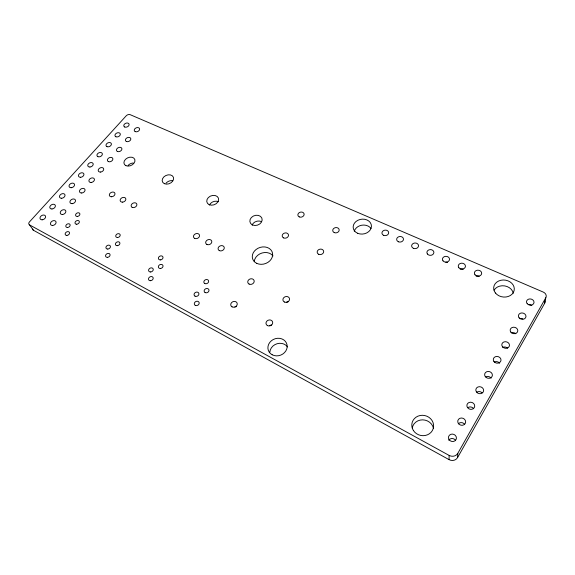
<?xml version="1.0" encoding="UTF-8"?>
<svg xmlns="http://www.w3.org/2000/svg" width="575" height="575" viewBox="0 0 575 575"><rect width="100%" height="100%" fill="white"/><g stroke="black" fill="none" stroke-linecap="round" stroke-linejoin="round"><path stroke-width="0.86" d="M449.039 459.633L449.154 455.429L29.533 224.882A2.753 1.969 -31.1 0 1 29.476 221.907L126.212 115.805A3.019 2.099 -22.9 0 1 130.288 114.72L543.253 292.078A5.103 4.147 10.4 0 1 545.804 297.749L544.582 303.428L457.585 457.571A6.397 5.894 23.7 0 1 449.039 459.633L33.436 230.252L29.533 224.882M457.585 457.571L457.808 453.337L545.804 297.749M457.808 453.337A6.476 5.951 22.7 0 1 449.154 455.429M33.436 230.252A2.731 1.962 -31.2 0 1 32.667 229.094M502.723 347.437A3.817 3.263 12.5 0 1 507.574 348.127M544.805 300.524A5.046 4.118 10.7 0 1 544.582 303.428M254.251 261.417A10.264 8.474 -18.4 0 1 262.063 252.993A10.264 8.474 -18.4 0 1 272.996 255.911M354.286 231.243A9.085 7.403 -8.2 0 1 361.797 225.206A9.085 7.403 -8.2 0 1 370.976 228.447M494.083 290.145A10.221 8.445 7.6 0 1 504.699 285.904A10.221 8.445 7.6 0 1 513.303 293.236M269.84 352.058A9.674 8.596 -20.8 0 1 277.136 343.713A9.674 8.596 -20.8 0 1 287.514 346.912M412.253 428.052A10.832 10.055 14.5 0 1 422.632 419.851A10.832 10.055 14.5 0 1 433.471 428.246M448.795 440.285A3.982 3.651 21 0 1 455.601 440.371M458.311 423.847A3.953 3.579 18.8 0 1 464.715 424.408M468.287 407.402A3.924 3.515 17 0 1 473.663 408.717M477.113 392.028A3.896 3.45 15.6 0 1 482.051 392.811M485.796 376.912A3.867 3.385 14.4 0 1 491.122 378.142M494.327 362.049A3.845 3.321 13.4 0 1 499.625 363.242M511.534 332.824A3.795 3.198 11.8 0 1 515.797 333.73M519.649 318.687A3.773 3.141 11.1 0 1 522.819 318.866M528.878 304.57A3.745 3.083 10.5 0 1 531.846 305.627M445.769 262.15A3.515 2.904 0.9 0 1 447.537 262.488M460.223 269.201A3.565 2.947 2.7 0 1 463.234 269.33M476.165 276.165A3.615 2.983 4.5 0 1 479.212 276.309M128.103 165.463A5.736 4.169 -24.4 0 1 133.249 162.984M166.038 183.173A5.879 4.413 -22.9 0 1 172.716 180.694M209.444 205.031A6.052 4.701 -20.7 0 1 218.414 201.688M252.116 225.005A6.224 4.981 -18 0 1 261.338 221.555M234.866 307.043A3.313 2.81 -23.5 0 1 236.519 306.626M269.776 325.5A3.385 2.947 -20.5 0 1 271.465 325.069M286.436 302.256A3.342 2.868 -17.3 0 1 288.111 301.832M256.723 263.343A10.372 8.517 -18.4 0 0 272.643 255.221A10.372 8.517 -18.4 0 0 258.031 248.256A10.372 8.517 -18.4 0 0 256.723 263.343M357.664 233.285A9.178 7.446 -8.3 0 0 371.443 226.212A9.178 7.446 -8.3 0 0 357.779 220.333A9.178 7.446 -8.3 0 0 357.664 233.285M495.492 293.049A10.343 8.51 7.2 0 0 513.303 292.574A10.343 8.51 7.2 0 0 503.147 280.003A10.343 8.51 7.2 0 0 495.492 293.049M272.183 354.768A9.789 8.661 -20.8 0 0 287.169 346.912A9.789 8.661 -20.8 0 0 273.254 339.516A9.789 8.661 -20.8 0 0 272.183 354.768M413.418 430.546A10.961 10.156 13.6 0 0 432.321 430.625A10.961 10.156 13.6 0 0 422.366 415.287A10.961 10.156 13.6 0 0 413.418 430.546M77.28 216.437A2.3 1.682 -28.9 0 0 79.796 213.591A2.3 1.682 -28.9 0 0 76.123 213.763A2.3 1.682 -28.9 0 0 77.28 216.437M76.719 224.228A2.314 1.703 -29.3 0 0 79.249 221.346A2.314 1.703 -29.3 0 0 75.555 221.512A2.314 1.703 -29.3 0 0 76.719 224.228M67.498 227.492A2.322 1.703 -29.8 0 0 70.049 224.609A2.322 1.703 -29.8 0 0 66.355 224.768A2.322 1.703 -29.8 0 0 67.498 227.492M66.865 235.412A2.336 1.725 -30.3 0 0 69.431 232.487A2.336 1.725 -30.3 0 0 65.715 232.638A2.336 1.725 -30.3 0 0 66.865 235.412M117.552 237.511A2.357 1.79 -28 0 0 120.074 234.542A2.357 1.79 -28 0 0 116.251 234.693A2.357 1.79 -28 0 0 117.552 237.511M117.25 245.683A2.379 1.818 -28.5 0 0 119.787 242.679A2.379 1.818 -28.5 0 0 115.934 242.822A2.379 1.818 -28.5 0 0 117.25 245.683M107.755 249.054A2.379 1.811 -29.1 0 0 110.314 246.035A2.379 1.811 -29.1 0 0 106.468 246.179A2.379 1.811 -29.1 0 0 107.755 249.054M107.381 257.363A2.401 1.84 -29.6 0 0 109.954 254.315A2.401 1.84 -29.6 0 0 106.087 254.452A2.401 1.84 -29.6 0 0 107.381 257.363M160.346 259.907A2.422 1.912 -26.7 0 0 162.862 256.802A2.422 1.912 -26.7 0 0 158.88 256.939A2.422 1.912 -26.7 0 0 160.346 259.907M160.339 268.496A2.444 1.941 -27.2 0 0 162.876 265.348A2.444 1.941 -27.2 0 0 158.858 265.478A2.444 1.941 -27.2 0 0 160.339 268.496M150.557 271.975A2.444 1.941 -28 0 0 153.108 268.82A2.444 1.941 -28 0 0 149.097 268.942A2.444 1.941 -28 0 0 150.557 271.975M150.478 280.708A2.465 1.962 -28.6 0 0 153.043 277.517A2.465 1.962 -28.6 0 0 149.011 277.639A2.465 1.962 -28.6 0 0 150.478 280.708M204.793 283.518A2.494 2.048 -24.7 0 0 208.646 281.577A2.494 2.048 -24.7 0 0 205.289 279.831A2.494 2.048 -24.7 0 0 204.793 283.518M205.11 292.56A2.508 2.077 -25.2 0 0 208.991 290.598A2.508 2.077 -25.2 0 0 205.606 288.815A2.508 2.077 -25.2 0 0 205.11 292.56M195.018 296.154A2.516 2.077 -26.2 0 0 198.907 294.184A2.516 2.077 -26.2 0 0 195.543 292.395A2.516 2.077 -26.2 0 0 195.018 296.154M195.27 305.354A2.537 2.106 -26.8 0 0 199.18 303.363A2.537 2.106 -26.8 0 0 195.795 301.544A2.537 2.106 -26.8 0 0 195.27 305.354M449.082 439.631A4.025 3.687 20.1 0 0 455.982 439.702A4.025 3.687 20.1 0 0 452.259 434.075A4.025 3.687 20.1 0 0 449.082 439.631M458.376 423.466A3.996 3.615 18 0 0 465.225 423.502A3.996 3.615 18 0 0 461.488 418.003A3.996 3.615 18 0 0 458.376 423.466M467.504 407.574A3.967 3.551 16.3 0 0 474.31 407.589A3.967 3.551 16.3 0 0 470.566 402.205A3.967 3.551 16.3 0 0 467.504 407.574M476.474 391.963A3.946 3.479 15 0 0 483.237 391.956A3.946 3.479 15 0 0 479.485 386.688A3.946 3.479 15 0 0 476.474 391.963M485.286 376.618A3.917 3.414 13.8 0 0 492.006 376.589A3.917 3.414 13.8 0 0 488.247 371.436A3.917 3.414 13.8 0 0 485.286 376.618M493.954 361.531A3.888 3.349 12.9 0 0 500.631 361.481A3.888 3.349 12.9 0 0 496.865 356.435A3.888 3.349 12.9 0 0 493.954 361.531M502.478 346.703A3.867 3.285 12.1 0 0 509.105 346.632A3.867 3.285 12.1 0 0 505.332 341.694A3.867 3.285 12.1 0 0 502.478 346.703M510.852 332.127A3.838 3.227 11.3 0 0 517.442 332.027A3.838 3.227 11.3 0 0 513.662 327.197A3.838 3.227 11.3 0 0 510.852 332.127M519.088 317.788A3.817 3.17 10.7 0 0 525.636 317.673A3.817 3.17 10.7 0 0 521.856 312.944A3.817 3.17 10.7 0 0 519.088 317.788M527.189 303.686A3.795 3.112 10.1 0 0 533.693 303.55A3.795 3.112 10.1 0 0 529.913 298.921A3.795 3.112 10.1 0 0 527.189 303.686M42.148 219.822A3.012 2.163 -30.4 0 0 45.497 216.107A3.012 2.163 -30.4 0 0 40.753 216.322A3.012 2.163 -30.4 0 0 42.148 219.822M51.958 208.977A2.983 2.135 -29.5 0 0 55.272 205.311A2.983 2.135 -29.5 0 0 50.55 205.541A2.983 2.135 -29.5 0 0 51.958 208.977M61.647 198.274A2.954 2.113 -28.7 0 0 64.91 194.659A2.954 2.113 -28.7 0 0 60.21 194.896A2.954 2.113 -28.7 0 0 61.647 198.274M71.207 187.716A2.925 2.092 -27.8 0 0 74.427 184.144A2.925 2.092 -27.8 0 0 69.74 184.395A2.925 2.092 -27.8 0 0 71.207 187.716M80.637 177.294A2.904 2.07 -27 0 0 83.813 173.772A2.904 2.07 -27 0 0 79.149 174.038A2.904 2.07 -27 0 0 80.637 177.294M89.944 167.016A2.882 2.041 -26.2 0 0 93.078 163.537A2.882 2.041 -26.2 0 0 88.435 163.81A2.882 2.041 -26.2 0 0 89.944 167.016M97.865 156.652A2.853 2.02 -25.4 0 0 102.321 154.51A2.853 2.02 -25.4 0 0 98.771 152.849A2.853 2.02 -25.4 0 0 97.865 156.652M106.936 146.639A2.832 1.998 -24.7 0 0 111.356 144.519A2.832 1.998 -24.7 0 0 107.805 142.895A2.832 1.998 -24.7 0 0 106.936 146.639M115.884 136.757A2.81 1.977 -23.9 0 0 120.276 134.658A2.81 1.977 -23.9 0 0 116.725 133.069A2.81 1.977 -23.9 0 0 115.884 136.757M124.725 127.003A2.789 1.955 -23.2 0 0 129.088 124.919A2.789 1.955 -23.2 0 0 125.53 123.366A2.789 1.955 -23.2 0 0 124.725 127.003M52.613 225.472A3.033 2.199 -30.3 0 0 55.969 221.713A3.033 2.199 -30.3 0 0 51.175 221.928A3.033 2.199 -30.3 0 0 52.613 225.472M62.438 214.504A3.004 2.178 -29.4 0 0 65.751 210.795A3.004 2.178 -29.4 0 0 60.972 211.018A3.004 2.178 -29.4 0 0 62.438 214.504M72.127 203.679A2.976 2.149 -28.5 0 0 75.397 200.021A2.976 2.149 -28.5 0 0 70.639 200.258A2.976 2.149 -28.5 0 0 72.127 203.679M81.693 192.999A2.947 2.127 -27.6 0 0 84.913 189.391A2.947 2.127 -27.6 0 0 80.184 189.635A2.947 2.127 -27.6 0 0 81.693 192.999M91.13 182.462A2.925 2.099 -26.8 0 0 94.307 178.904A2.925 2.099 -26.8 0 0 89.592 179.163A2.925 2.099 -26.8 0 0 91.13 182.462M100.438 172.069A2.897 2.077 -25.9 0 0 103.579 168.554A2.897 2.077 -25.9 0 0 98.886 168.82A2.897 2.077 -25.9 0 0 100.438 172.069M108.344 161.589A2.875 2.056 -25.1 0 0 112.837 159.426A2.875 2.056 -25.1 0 0 109.228 157.744A2.875 2.056 -25.1 0 0 108.344 161.589M117.415 151.469A2.853 2.027 -24.4 0 0 121.871 149.327A2.853 2.027 -24.4 0 0 118.263 147.682A2.853 2.027 -24.4 0 0 117.415 151.469M126.371 141.479A2.832 2.005 -23.6 0 0 130.791 139.358A2.832 2.005 -23.6 0 0 127.183 137.748A2.832 2.005 -23.6 0 0 126.371 141.479M135.211 131.618A2.81 1.984 -22.9 0 0 139.596 129.512A2.81 1.984 -22.9 0 0 135.987 127.945A2.81 1.984 -22.9 0 0 135.211 131.618M383.633 235.326A3.378 2.753 -6 0 0 388.686 232.738A3.378 2.753 -6 0 0 383.611 230.546A3.378 2.753 -6 0 0 383.633 235.326M398.396 241.773A3.421 2.796 -4.5 0 0 403.485 239.157A3.421 2.796 -4.5 0 0 398.317 236.929A3.421 2.796 -4.5 0 0 398.396 241.773M413.432 248.335A3.464 2.839 -2.8 0 0 418.55 245.697A3.464 2.839 -2.8 0 0 413.296 243.419A3.464 2.839 -2.8 0 0 413.432 248.335M427.412 254.006A3.507 2.882 -1.2 0 0 433.485 253.805A3.507 2.882 -1.2 0 0 430.28 249.593A3.507 2.882 -1.2 0 0 427.412 254.006M442.98 260.798A3.551 2.918 0.6 0 0 449.125 260.612A3.551 2.918 0.6 0 0 445.826 256.328A3.551 2.918 0.6 0 0 442.98 260.798M458.836 267.72A3.601 2.961 2.4 0 0 465.06 267.54A3.601 2.961 2.4 0 0 461.668 263.185A3.601 2.961 2.4 0 0 458.836 267.72M474.993 274.771A3.651 3.004 4.2 0 0 481.304 274.598A3.651 3.004 4.2 0 0 477.803 270.171A3.651 3.004 4.2 0 0 474.993 274.771M111.636 196.765A2.976 2.185 -26.4 0 0 114.827 193.099A2.976 2.185 -26.4 0 0 109.997 193.344A2.976 2.185 -26.4 0 0 111.636 196.765M122.489 202.141A2.997 2.221 -26.1 0 0 125.688 198.44A2.997 2.221 -26.1 0 0 120.808 198.684A2.997 2.221 -26.1 0 0 122.489 202.141M132.164 207.352A3.019 2.264 -25.8 0 0 136.857 205.059A3.019 2.264 -25.8 0 0 133.005 203.169A3.019 2.264 -25.8 0 0 132.164 207.352M125.896 165.672A5.786 4.183 -24.3 0 0 134.909 161.302A5.786 4.183 -24.3 0 0 127.521 157.909A5.786 4.183 -24.3 0 0 125.896 165.672M164.349 183.669A5.937 4.428 -22.9 0 0 173.571 179.148A5.937 4.428 -22.9 0 0 165.765 175.569A5.937 4.428 -22.9 0 0 164.349 183.669M194.673 238.395A3.141 2.48 -23.2 0 0 199.532 235.973A3.141 2.48 -23.2 0 0 195.327 233.903A3.141 2.48 -23.2 0 0 194.673 238.395M206.899 244.461A3.163 2.523 -22.5 0 0 211.794 242.01A3.163 2.523 -22.5 0 0 207.518 239.912A3.163 2.523 -22.5 0 0 206.899 244.461M219.341 250.628A3.191 2.566 -21.8 0 0 224.272 248.156A3.191 2.566 -21.8 0 0 219.916 246.021A3.191 2.566 -21.8 0 0 219.341 250.628M209.163 204.671A6.109 4.722 -20.7 0 0 218.608 199.978A6.109 4.722 -20.7 0 0 210.306 196.168A6.109 4.722 -20.7 0 0 209.163 204.671M252.49 224.94A6.289 5.01 -18 0 0 262.157 220.088A6.289 5.01 -18 0 0 253.359 216.049A6.289 5.01 -18 0 0 252.49 224.94M283.604 237.906A3.213 2.609 -15.7 0 0 288.521 235.427A3.213 2.609 -15.7 0 0 283.949 233.306A3.213 2.609 -15.7 0 0 283.604 237.906M318.679 254.279A3.292 2.724 -12.5 0 0 323.689 251.728A3.292 2.724 -12.5 0 0 318.902 249.521A3.292 2.724 -12.5 0 0 318.679 254.279M299.287 216.912A3.17 2.537 -14 0 0 304.132 214.475A3.17 2.537 -14 0 0 299.575 212.448A3.17 2.537 -14 0 0 299.287 216.912M334.255 232.595A3.256 2.645 -10.8 0 0 339.185 230.093A3.256 2.645 -10.8 0 0 334.42 227.98A3.256 2.645 -10.8 0 0 334.255 232.595M232.084 306.87A3.349 2.832 -23.4 0 0 237.245 304.232A3.349 2.832 -23.4 0 0 232.638 301.817A3.349 2.832 -23.4 0 0 232.084 306.87M267.447 325.601A3.428 2.968 -20.5 0 0 272.708 322.891A3.428 2.968 -20.5 0 0 267.878 320.354A3.428 2.968 -20.5 0 0 267.447 325.601M249.112 284.079A3.299 2.76 -20.5 0 0 254.193 281.491A3.299 2.76 -20.5 0 0 249.593 279.177A3.299 2.76 -20.5 0 0 249.112 284.079M284.388 302.012A3.378 2.889 -17.3 0 0 289.57 299.352A3.378 2.889 -17.3 0 0 284.747 296.93A3.378 2.889 -17.3 0 0 284.388 302.012"/></g></svg>
